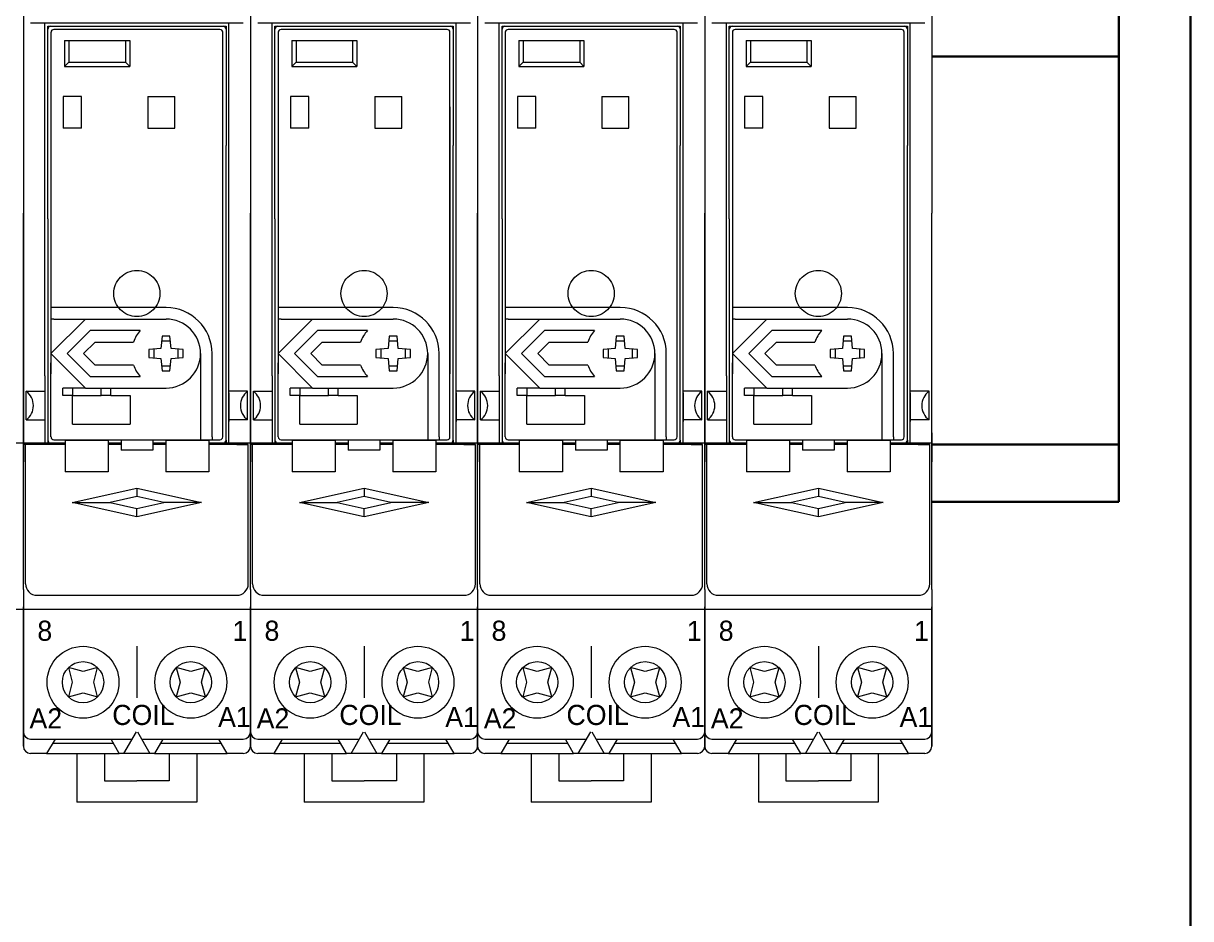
# Model space of a CAD drawing. Header units: millimetres. Extents: x -6000 to 26000, y -6000 to 26000.
# Drawn here: x 144.04 to 155.34, y -4575.62 to -4566.96 of the extents above; entities that cross this region are included whole.
import ezdxf

# ---------------------------------------------------------------- set-up
doc = ezdxf.new("R2010")
doc.units = ezdxf.units.MM
doc.header["$MEASUREMENT"] = 0
doc.linetypes.add('HIDDEN2', pattern=[2.38125, 1.5875, -0.79375])
for name, color, linetype, lineweight in [('Чертеж и Рисунок_Ном._пера__1', 7, 'Continuous', 15), ('Чертеж и Рисунок_Ном._пера__21', 7, 'Continuous', 30), ('Чертеж и Рисунок_Ном._пера__7', 7, 'Continuous', 15)]:
    doc.layers.add(name, color=color, linetype=linetype, lineweight=lineweight)
doc.styles.add('СГЕНЕРИР_СТИЛЬ_3', font='')
doc.styles.get('СГЕНЕРИР_СТИЛЬ_3').set_extended_font_data('Arial')

msp = doc.modelspace()

# ---------------------------------------------------------------- linework, layer by layer
at = {"layer": 'Чертеж и Рисунок_Ном._пера__21', "color": 7, "linetype": 'Continuous', "lineweight": 30}
for p, q in [((155.339, -4648.664), (155.339, -4502.689)), ((154.644, -4566.719), (154.644, -4571.587)), ((152.836, -4567.275), (154.644, -4567.275)), ((154.644, -4567.275), (154.644, -4571.031)), ((154.644, -4571.031), (152.836, -4571.031)), ((154.644, -4571.587), (152.836, -4571.587))]:
    msp.add_line(p, q, dxfattribs=at)
at = {"layer": 'Чертеж и Рисунок_Ном._пера__7', "color": 7, "linetype": 'Continuous', "lineweight": 15}
for p, q in [((144.045, -4562.706), (144.045, -4568.791)), ((144.045, -4562.706), (144.045, -4568.791)), ((146.242, -4562.706), (146.242, -4568.791)), ((146.242, -4562.706), (146.242, -4568.791)), ((148.44, -4562.706), (148.44, -4568.791)), ((148.44, -4562.706), (148.44, -4568.791)), ((150.638, -4562.706), (150.638, -4568.791)), ((150.638, -4562.706), (150.638, -4568.791)), ((152.836, -4562.706), (152.836, -4568.791)), ((146.173, -4566.955), (144.114, -4566.955)), ((144.253, -4570.366), (144.253, -4566.955)), ((144.281, -4567.011), (144.281, -4566.983)), ((144.281, -4566.983), (146.006, -4566.983)), ((145.978, -4566.983), (146.006, -4566.983)), ((146.006, -4566.983), (146.006, -4567.011)), ((146.006, -4566.983), (146.006, -4568.137)), ((146.034, -4571.031), (146.034, -4566.955)), ((148.371, -4566.955), (146.312, -4566.955)), ((146.451, -4570.366), (146.451, -4566.955)), ((146.479, -4567.011), (146.479, -4566.983)), ((146.479, -4566.983), (148.204, -4566.983)), ((148.176, -4566.983), (148.204, -4566.983)), ((148.204, -4566.983), (148.204, -4567.011)), ((148.204, -4566.983), (148.204, -4568.137)), ((148.231, -4571.031), (148.231, -4566.955)), ((150.568, -4566.955), (148.51, -4566.955)), ((148.649, -4570.366), (148.649, -4566.955)), ((148.677, -4567.011), (148.677, -4566.983)), ((148.677, -4566.983), (150.401, -4566.983)), ((150.374, -4566.983), (150.401, -4566.983)), ((150.401, -4566.983), (150.401, -4567.011)), ((150.401, -4566.983), (150.401, -4568.137)), ((150.429, -4571.031), (150.429, -4566.955)), ((152.766, -4566.955), (150.707, -4566.955)), ((150.847, -4570.366), (150.847, -4566.955)), ((150.874, -4567.011), (150.874, -4566.983)), ((150.874, -4566.983), (152.599, -4566.983)), ((152.571, -4566.983), (152.599, -4566.983)), ((152.599, -4566.983), (152.599, -4567.011)), ((152.599, -4566.983), (152.599, -4568.137)), ((152.627, -4571.031), (152.627, -4566.955)), ((144.281, -4567.692), (144.281, -4567.011)), ((144.312, -4567.042), (144.312, -4569.706)), ((145.947, -4567.014), (144.34, -4567.014)), ((145.975, -4570.958), (145.975, -4567.042)), ((146.479, -4567.692), (146.479, -4567.011)), ((146.51, -4567.042), (146.51, -4569.706)), ((148.145, -4567.014), (146.538, -4567.014)), ((148.172, -4570.958), (148.172, -4567.042)), ((148.677, -4567.692), (148.677, -4567.011)), ((148.708, -4567.042), (148.708, -4569.706)), ((150.342, -4567.014), (148.736, -4567.014)), ((150.37, -4570.958), (150.37, -4567.042)), ((150.874, -4567.692), (150.874, -4567.011)), ((150.906, -4567.042), (150.906, -4569.706)), ((152.54, -4567.014), (150.933, -4567.014)), ((152.568, -4570.958), (152.568, -4567.042)), ((144.444, -4567.122), (145.074, -4567.122)), ((144.444, -4567.122), (144.444, -4567.372)), ((144.486, -4567.122), (144.486, -4567.331)), ((145.032, -4567.122), (145.032, -4567.331)), ((145.074, -4567.122), (145.074, -4567.372)), ((146.642, -4567.122), (147.272, -4567.122)), ((146.642, -4567.122), (146.642, -4567.372)), ((146.684, -4567.122), (146.684, -4567.331)), ((147.23, -4567.122), (147.23, -4567.331)), ((147.272, -4567.122), (147.272, -4567.372)), ((148.84, -4567.122), (149.469, -4567.122)), ((148.84, -4567.122), (148.84, -4567.372)), ((148.882, -4567.122), (148.882, -4567.331)), ((149.428, -4567.122), (149.428, -4567.331)), ((149.469, -4567.122), (149.469, -4567.372)), ((151.038, -4567.122), (151.667, -4567.122)), ((151.038, -4567.122), (151.038, -4567.372)), ((151.08, -4567.122), (151.08, -4567.331)), ((151.625, -4567.122), (151.625, -4567.331)), ((151.667, -4567.122), (151.667, -4567.372)), ((144.444, -4567.372), (144.486, -4567.331)), ((144.444, -4567.372), (145.074, -4567.372)), ((144.486, -4567.331), (145.032, -4567.331)), ((145.074, -4567.372), (145.032, -4567.331)), ((146.642, -4567.372), (146.684, -4567.331)), ((146.642, -4567.372), (147.272, -4567.372)), ((146.684, -4567.331), (147.23, -4567.331)), ((147.272, -4567.372), (147.23, -4567.331)), ((148.84, -4567.372), (148.882, -4567.331)), ((148.84, -4567.372), (149.469, -4567.372)), ((148.882, -4567.331), (149.428, -4567.331)), ((149.469, -4567.372), (149.428, -4567.331)), ((151.038, -4567.372), (151.08, -4567.331)), ((151.038, -4567.372), (151.667, -4567.372)), ((151.08, -4567.331), (151.625, -4567.331)), ((151.667, -4567.372), (151.625, -4567.331)), ((144.608, -4567.664), (144.431, -4567.664)), ((144.431, -4567.664), (144.431, -4567.971)), ((144.608, -4567.971), (144.608, -4567.664)), ((145.248, -4567.664), (145.509, -4567.664)), ((145.248, -4567.664), (145.248, -4567.971)), ((145.509, -4567.971), (145.509, -4567.664)), ((146.806, -4567.664), (146.628, -4567.664)), ((146.628, -4567.664), (146.628, -4567.971)), ((146.806, -4567.971), (146.806, -4567.664)), ((147.446, -4567.664), (147.706, -4567.664)), ((147.446, -4567.664), (147.446, -4567.971)), ((147.706, -4567.971), (147.706, -4567.664)), ((149.003, -4567.664), (148.826, -4567.664)), ((148.826, -4567.664), (148.826, -4567.971)), ((149.003, -4567.971), (149.003, -4567.664)), ((149.643, -4567.664), (149.904, -4567.664)), ((149.643, -4567.664), (149.643, -4567.971)), ((149.904, -4567.971), (149.904, -4567.664)), ((151.201, -4567.664), (151.024, -4567.664)), ((151.024, -4567.664), (151.024, -4567.971)), ((151.201, -4567.971), (151.201, -4567.664)), ((151.841, -4567.664), (152.102, -4567.664)), ((151.841, -4567.664), (151.841, -4567.971)), ((152.102, -4567.971), (152.102, -4567.664)), ((144.281, -4568.137), (144.281, -4567.692)), ((144.312, -4567.762), (144.312, -4570.349)), ((145.975, -4570.349), (145.975, -4567.762)), ((146.479, -4568.137), (146.479, -4567.692)), ((146.51, -4567.762), (146.51, -4570.349)), ((148.173, -4570.349), (148.173, -4567.762)), ((148.677, -4568.137), (148.677, -4567.692)), ((148.708, -4567.762), (148.708, -4570.349)), ((150.37, -4570.349), (150.37, -4567.762)), ((150.874, -4568.137), (150.874, -4567.692)), ((150.905, -4567.762), (150.905, -4570.349)), ((152.568, -4570.349), (152.568, -4567.762)), ((144.608, -4567.971), (144.431, -4567.971)), ((145.248, -4567.971), (145.509, -4567.971)), ((146.806, -4567.971), (146.628, -4567.971)), ((147.446, -4567.971), (147.706, -4567.971)), ((149.003, -4567.971), (148.826, -4567.971)), ((149.643, -4567.971), (149.904, -4567.971)), ((151.201, -4567.971), (151.024, -4567.971)), ((151.841, -4567.971), (152.102, -4567.971)), ((144.281, -4568.847), (144.281, -4568.137)), ((146.006, -4570.989), (146.006, -4568.137)), ((146.479, -4568.847), (146.479, -4568.137)), ((148.204, -4570.989), (148.204, -4568.137)), ((148.677, -4568.847), (148.677, -4568.137)), ((150.401, -4570.989), (150.401, -4568.137)), ((150.874, -4568.847), (150.874, -4568.137)), ((152.599, -4570.989), (152.599, -4568.137)), ((144.045, -4572.436), (144.045, -4568.791)), ((144.045, -4568.791), (144.045, -4571.059)), ((146.242, -4572.436), (146.242, -4568.791)), ((146.242, -4568.791), (146.242, -4571.059)), ((148.44, -4572.436), (148.44, -4568.791)), ((148.44, -4568.791), (148.44, -4571.059)), ((150.638, -4572.436), (150.638, -4568.791)), ((150.638, -4568.791), (150.638, -4571.059)), ((152.836, -4572.436), (152.836, -4568.791)), ((144.281, -4568.847), (144.281, -4571.017)), ((146.479, -4568.847), (146.479, -4571.017)), ((148.677, -4568.847), (148.677, -4571.017)), ((150.874, -4568.847), (150.874, -4571.017)), ((144.34, -4569.706), (144.312, -4569.706)), ((144.312, -4569.706), (144.312, -4569.817)), ((145.425, -4569.706), (144.34, -4569.706)), ((146.538, -4569.706), (146.51, -4569.706)), ((146.51, -4569.706), (146.51, -4569.817)), ((147.623, -4569.706), (146.538, -4569.706)), ((148.736, -4569.706), (148.708, -4569.706)), ((148.708, -4569.706), (148.708, -4569.817)), ((149.821, -4569.706), (148.736, -4569.706)), ((150.933, -4569.706), (150.906, -4569.706)), ((150.906, -4569.706), (150.906, -4569.817)), ((152.018, -4569.706), (150.933, -4569.706)), ((144.34, -4569.817), (144.312, -4569.817)), ((144.312, -4569.817), (144.312, -4570.151)), ((144.312, -4570.151), (144.646, -4569.817)), ((144.34, -4569.817), (145.425, -4569.817)), ((146.538, -4569.817), (146.51, -4569.817)), ((146.51, -4569.817), (146.51, -4570.151)), ((146.51, -4570.151), (146.844, -4569.817)), ((146.538, -4569.817), (147.623, -4569.817)), ((148.736, -4569.817), (148.708, -4569.817)), ((148.708, -4569.817), (148.708, -4570.151)), ((148.708, -4570.151), (149.042, -4569.817)), ((148.736, -4569.817), (149.821, -4569.817)), ((150.933, -4569.817), (150.906, -4569.817)), ((150.906, -4569.817), (150.906, -4570.151)), ((150.906, -4570.151), (151.239, -4569.817)), ((150.933, -4569.817), (152.018, -4569.817)), ((144.692, -4569.928), (144.47, -4570.151)), ((145.176, -4569.928), (144.692, -4569.928)), ((145.387, -4569.984), (145.376, -4570.102)), ((145.468, -4570.032), (145.383, -4570.032)), ((145.463, -4569.984), (145.387, -4569.984)), ((145.474, -4570.102), (145.463, -4569.984)), ((146.89, -4569.928), (146.667, -4570.151)), ((147.374, -4569.928), (146.89, -4569.928)), ((147.585, -4569.984), (147.574, -4570.102)), ((147.665, -4570.032), (147.58, -4570.032)), ((147.661, -4569.984), (147.585, -4569.984)), ((147.671, -4570.102), (147.661, -4569.984)), ((149.088, -4569.928), (148.865, -4570.151)), ((149.572, -4569.928), (149.088, -4569.928)), ((149.782, -4569.984), (149.772, -4570.102)), ((149.863, -4570.032), (149.778, -4570.032)), ((149.859, -4569.984), (149.782, -4569.984)), ((149.869, -4570.102), (149.859, -4569.984)), ((151.286, -4569.928), (151.063, -4570.151)), ((151.77, -4569.928), (151.286, -4569.928)), ((151.98, -4569.984), (151.97, -4570.102)), ((152.061, -4570.032), (151.976, -4570.032)), ((152.057, -4569.984), (151.98, -4569.984)), ((152.067, -4570.102), (152.057, -4569.984)), ((144.627, -4570.151), (144.738, -4570.04)), ((144.738, -4570.04), (145.11, -4570.04)), ((145.376, -4570.102), (145.258, -4570.113)), ((145.258, -4570.113), (145.258, -4570.189)), ((145.307, -4570.108), (145.307, -4570.193)), ((145.592, -4570.113), (145.474, -4570.102)), ((145.544, -4570.193), (145.544, -4570.108)), ((145.592, -4570.189), (145.592, -4570.113)), ((146.825, -4570.151), (146.936, -4570.04)), ((146.936, -4570.04), (147.308, -4570.04)), ((147.574, -4570.102), (147.456, -4570.113)), ((147.456, -4570.113), (147.456, -4570.189)), ((147.504, -4570.108), (147.504, -4570.193)), ((147.79, -4570.113), (147.671, -4570.102)), ((147.741, -4570.193), (147.741, -4570.108)), ((147.79, -4570.189), (147.79, -4570.113)), ((149.023, -4570.151), (149.134, -4570.04)), ((149.134, -4570.04), (149.506, -4570.04)), ((149.772, -4570.102), (149.654, -4570.113)), ((149.654, -4570.113), (149.654, -4570.189)), ((149.702, -4570.108), (149.702, -4570.193)), ((149.988, -4570.113), (149.869, -4570.102)), ((149.939, -4570.193), (149.939, -4570.108)), ((149.988, -4570.189), (149.988, -4570.113)), ((151.22, -4570.151), (151.332, -4570.04)), ((151.332, -4570.04), (151.704, -4570.04)), ((151.97, -4570.102), (151.852, -4570.113)), ((151.852, -4570.113), (151.852, -4570.189)), ((151.9, -4570.108), (151.9, -4570.193)), ((152.185, -4570.113), (152.067, -4570.102)), ((152.137, -4570.193), (152.137, -4570.108)), ((152.185, -4570.189), (152.185, -4570.113)), ((144.312, -4570.151), (144.312, -4570.241)), ((144.312, -4570.151), (144.646, -4570.485)), ((144.312, -4570.958), (144.312, -4570.241)), ((144.47, -4570.151), (144.692, -4570.373)), ((144.738, -4570.262), (144.627, -4570.151)), ((145.11, -4570.262), (144.738, -4570.262)), ((145.258, -4570.189), (145.376, -4570.199)), ((145.376, -4570.199), (145.387, -4570.318)), ((145.463, -4570.318), (145.474, -4570.199)), ((145.474, -4570.199), (145.592, -4570.189)), ((145.759, -4570.151), (145.759, -4570.958)), ((145.87, -4570.958), (145.87, -4570.151)), ((146.51, -4570.151), (146.51, -4570.241)), ((146.51, -4570.151), (146.844, -4570.485)), ((146.51, -4570.958), (146.51, -4570.241)), ((146.667, -4570.151), (146.89, -4570.373)), ((146.936, -4570.262), (146.825, -4570.151)), ((147.308, -4570.262), (146.936, -4570.262)), ((147.456, -4570.189), (147.574, -4570.199)), ((147.574, -4570.199), (147.585, -4570.318)), ((147.661, -4570.318), (147.671, -4570.199)), ((147.671, -4570.199), (147.79, -4570.189)), ((147.957, -4570.151), (147.957, -4570.958)), ((148.068, -4570.958), (148.068, -4570.151)), ((148.708, -4570.151), (148.708, -4570.241)), ((148.708, -4570.151), (149.042, -4570.485)), ((148.708, -4570.958), (148.708, -4570.241)), ((148.865, -4570.151), (149.088, -4570.373)), ((149.134, -4570.262), (149.023, -4570.151)), ((149.506, -4570.262), (149.134, -4570.262)), ((149.654, -4570.189), (149.772, -4570.199)), ((149.772, -4570.199), (149.782, -4570.318)), ((149.859, -4570.318), (149.869, -4570.199)), ((149.869, -4570.199), (149.988, -4570.189)), ((150.154, -4570.151), (150.154, -4570.958)), ((150.266, -4570.958), (150.266, -4570.151)), ((150.906, -4570.151), (150.906, -4570.241)), ((150.906, -4570.151), (151.239, -4570.485)), ((150.906, -4570.958), (150.906, -4570.241)), ((151.063, -4570.151), (151.286, -4570.373)), ((151.332, -4570.262), (151.22, -4570.151)), ((151.704, -4570.262), (151.332, -4570.262)), ((151.852, -4570.189), (151.97, -4570.199)), ((151.97, -4570.199), (151.98, -4570.318)), ((152.057, -4570.318), (152.067, -4570.199)), ((152.067, -4570.199), (152.185, -4570.189)), ((152.352, -4570.151), (152.352, -4570.958)), ((152.464, -4570.958), (152.464, -4570.151)), ((144.253, -4570.366), (144.253, -4571.031)), ((144.692, -4570.373), (145.176, -4570.373)), ((145.383, -4570.269), (145.468, -4570.269)), ((145.387, -4570.318), (145.463, -4570.318)), ((146.451, -4570.366), (146.451, -4571.031)), ((146.89, -4570.373), (147.374, -4570.373)), ((147.58, -4570.269), (147.665, -4570.269)), ((147.585, -4570.318), (147.661, -4570.318)), ((148.649, -4570.366), (148.649, -4571.031)), ((149.088, -4570.373), (149.572, -4570.373)), ((149.778, -4570.269), (149.863, -4570.269)), ((149.782, -4570.318), (149.859, -4570.318)), ((150.847, -4570.366), (150.847, -4571.031)), ((151.286, -4570.373), (151.77, -4570.373)), ((151.976, -4570.269), (152.061, -4570.269)), ((151.98, -4570.318), (152.057, -4570.318)), ((144.521, -4570.485), (144.428, -4570.485)), ((144.428, -4570.558), (144.428, -4570.485)), ((144.521, -4570.485), (144.521, -4570.558)), ((144.646, -4570.485), (144.521, -4570.485)), ((144.646, -4570.485), (145.425, -4570.485)), ((144.799, -4570.558), (144.799, -4570.485)), ((144.892, -4570.558), (144.892, -4570.485)), ((146.719, -4570.485), (146.626, -4570.485)), ((146.626, -4570.558), (146.626, -4570.485)), ((146.719, -4570.485), (146.719, -4570.558)), ((146.844, -4570.485), (146.719, -4570.485)), ((146.844, -4570.485), (147.623, -4570.485)), ((146.997, -4570.558), (146.997, -4570.485)), ((147.09, -4570.558), (147.09, -4570.485)), ((148.917, -4570.485), (148.823, -4570.485)), ((148.823, -4570.558), (148.823, -4570.485)), ((148.917, -4570.485), (148.917, -4570.558)), ((149.042, -4570.485), (148.917, -4570.485)), ((149.042, -4570.485), (149.821, -4570.485)), ((149.195, -4570.558), (149.195, -4570.485)), ((149.288, -4570.558), (149.288, -4570.485)), ((151.114, -4570.485), (151.021, -4570.485)), ((151.021, -4570.558), (151.021, -4570.485)), ((151.114, -4570.485), (151.114, -4570.558)), ((151.239, -4570.485), (151.114, -4570.485)), ((151.239, -4570.485), (152.018, -4570.485)), ((151.392, -4570.558), (151.392, -4570.485)), ((151.486, -4570.558), (151.486, -4570.485)), ((144.072, -4570.794), (144.072, -4570.516)), ((144.072, -4570.516), (144.253, -4570.516)), ((144.521, -4570.558), (144.428, -4570.558)), ((144.521, -4570.558), (144.799, -4570.558)), ((144.521, -4570.836), (144.521, -4570.558)), ((144.892, -4570.558), (144.799, -4570.558)), ((144.892, -4570.558), (145, -4570.558)), ((145, -4570.558), (145.077, -4570.558)), ((145.077, -4570.558), (145.077, -4570.836)), ((146.214, -4570.516), (146.034, -4570.516)), ((146.034, -4570.53), (146.034, -4570.808)), ((146.214, -4570.794), (146.214, -4570.516)), ((146.27, -4570.794), (146.27, -4570.516)), ((146.27, -4570.516), (146.451, -4570.516)), ((146.719, -4570.558), (146.626, -4570.558)), ((146.719, -4570.558), (146.997, -4570.558)), ((146.719, -4570.836), (146.719, -4570.558)), ((147.09, -4570.558), (146.997, -4570.558)), ((147.09, -4570.558), (147.198, -4570.558)), ((147.198, -4570.558), (147.275, -4570.558)), ((147.275, -4570.558), (147.275, -4570.836)), ((148.412, -4570.516), (148.231, -4570.516)), ((148.231, -4570.53), (148.231, -4570.808)), ((148.412, -4570.794), (148.412, -4570.516)), ((148.468, -4570.794), (148.468, -4570.516)), ((148.468, -4570.516), (148.649, -4570.516)), ((148.917, -4570.558), (148.823, -4570.558)), ((148.917, -4570.558), (149.195, -4570.558)), ((148.917, -4570.836), (148.917, -4570.558)), ((149.288, -4570.558), (149.195, -4570.558)), ((149.288, -4570.558), (149.396, -4570.558)), ((149.396, -4570.558), (149.473, -4570.558)), ((149.473, -4570.558), (149.473, -4570.836)), ((150.61, -4570.516), (150.429, -4570.516)), ((150.429, -4570.53), (150.429, -4570.808)), ((150.61, -4570.794), (150.61, -4570.516)), ((150.666, -4570.794), (150.666, -4570.516)), ((150.666, -4570.516), (150.847, -4570.516)), ((151.114, -4570.558), (151.021, -4570.558)), ((151.114, -4570.558), (151.392, -4570.558)), ((151.114, -4570.836), (151.114, -4570.558)), ((151.486, -4570.558), (151.392, -4570.558)), ((151.486, -4570.558), (151.593, -4570.558)), ((151.593, -4570.558), (151.671, -4570.558)), ((151.671, -4570.558), (151.671, -4570.836)), ((152.808, -4570.516), (152.627, -4570.516)), ((152.627, -4570.53), (152.627, -4570.808)), ((152.808, -4570.794), (152.808, -4570.516)), ((144.072, -4570.794), (144.253, -4570.794)), ((146.214, -4570.794), (146.034, -4570.794)), ((146.27, -4570.794), (146.451, -4570.794)), ((148.412, -4570.794), (148.231, -4570.794)), ((148.468, -4570.794), (148.649, -4570.794)), ((150.61, -4570.794), (150.429, -4570.794)), ((150.666, -4570.794), (150.847, -4570.794)), ((152.808, -4570.794), (152.627, -4570.794)), ((144.045, -4570.919), (144.045, -4571.059)), ((144.521, -4570.836), (145.075, -4570.836)), ((145.075, -4570.836), (145.077, -4570.836)), ((146.242, -4570.919), (146.242, -4571.059)), ((146.719, -4570.836), (147.272, -4570.836)), ((147.272, -4570.836), (147.275, -4570.836)), ((148.44, -4570.919), (148.44, -4571.059)), ((148.917, -4570.836), (149.47, -4570.836)), ((149.47, -4570.836), (149.473, -4570.836)), ((150.638, -4570.919), (150.638, -4571.059)), ((151.114, -4570.836), (151.668, -4570.836)), ((151.668, -4570.836), (151.671, -4570.836)), ((152.836, -4570.919), (152.836, -4571.059)), ((144.045, -4571.017), (143.641, -4571.017)), ((144.448, -4571.017), (144.045, -4571.017)), ((144.448, -4571.031), (144.045, -4571.031)), ((144.177, -4571.031), (144.065, -4571.031)), ((144.065, -4571.587), (144.065, -4571.031)), ((144.448, -4571.031), (144.177, -4571.031)), ((144.448, -4571.017), (144.281, -4571.017)), ((144.34, -4570.985), (145.115, -4570.985)), ((144.448, -4570.994), (144.448, -4571.295)), ((144.865, -4570.994), (144.448, -4570.994)), ((144.865, -4570.994), (144.865, -4571.295)), ((144.99, -4571.017), (144.865, -4571.017)), ((144.99, -4571.031), (144.865, -4571.031)), ((144.99, -4571.031), (144.865, -4571.031)), ((144.99, -4570.989), (144.99, -4571.086)), ((145.296, -4570.989), (144.99, -4570.989)), ((145.115, -4570.985), (145.759, -4570.985)), ((145.296, -4570.989), (145.296, -4571.086)), ((145.422, -4571.017), (145.296, -4571.017)), ((145.422, -4571.017), (145.296, -4571.017)), ((145.422, -4571.031), (145.296, -4571.031)), ((145.422, -4571.031), (145.296, -4571.031)), ((145.839, -4570.994), (145.422, -4570.994)), ((145.422, -4570.994), (145.422, -4571.295)), ((145.759, -4570.958), (145.759, -4570.985)), ((145.759, -4570.985), (145.87, -4570.985)), ((145.839, -4570.994), (145.839, -4571.295)), ((146.006, -4571.017), (145.839, -4571.017)), ((146.242, -4571.017), (145.839, -4571.017)), ((146.221, -4571.031), (145.839, -4571.031)), ((146.11, -4571.031), (145.839, -4571.031)), ((145.87, -4570.958), (145.87, -4570.985)), ((145.87, -4570.985), (145.947, -4570.985)), ((146.006, -4570.989), (146.006, -4571.017)), ((146.11, -4571.031), (146.221, -4571.031)), ((146.221, -4571.587), (146.221, -4571.031)), ((146.646, -4571.017), (146.242, -4571.017)), ((146.646, -4571.031), (146.242, -4571.031)), ((146.374, -4571.031), (146.263, -4571.031)), ((146.263, -4571.587), (146.263, -4571.031)), ((146.646, -4571.031), (146.374, -4571.031)), ((146.646, -4571.017), (146.479, -4571.017)), ((146.538, -4570.985), (147.312, -4570.985)), ((146.646, -4570.994), (146.646, -4571.295)), ((147.063, -4570.994), (146.646, -4570.994)), ((147.063, -4570.994), (147.063, -4571.295)), ((147.188, -4571.017), (147.063, -4571.017)), ((147.188, -4571.031), (147.063, -4571.031)), ((147.188, -4571.031), (147.063, -4571.031)), ((147.188, -4570.989), (147.188, -4571.086)), ((147.494, -4570.989), (147.188, -4570.989)), ((147.312, -4570.985), (147.957, -4570.985)), ((147.494, -4570.989), (147.494, -4571.086)), ((147.619, -4571.017), (147.494, -4571.017)), ((147.619, -4571.017), (147.494, -4571.017)), ((147.619, -4571.031), (147.494, -4571.031)), ((147.619, -4571.031), (147.494, -4571.031)), ((148.037, -4570.994), (147.619, -4570.994)), ((147.619, -4570.994), (147.619, -4571.295)), ((147.957, -4570.958), (147.957, -4570.985)), ((147.957, -4570.985), (148.068, -4570.985)), ((148.037, -4570.994), (148.037, -4571.295)), ((148.204, -4571.017), (148.037, -4571.017)), ((148.44, -4571.017), (148.037, -4571.017)), ((148.419, -4571.031), (148.037, -4571.031)), ((148.308, -4571.031), (148.037, -4571.031)), ((148.068, -4570.958), (148.068, -4570.985)), ((148.068, -4570.985), (148.145, -4570.985)), ((148.204, -4570.989), (148.204, -4571.017)), ((148.308, -4571.031), (148.419, -4571.031)), ((148.419, -4571.587), (148.419, -4571.031)), ((148.843, -4571.017), (148.44, -4571.017)), ((148.843, -4571.031), (148.44, -4571.031)), ((148.572, -4571.031), (148.461, -4571.031)), ((148.461, -4571.587), (148.461, -4571.031)), ((148.843, -4571.031), (148.572, -4571.031)), ((148.843, -4571.017), (148.677, -4571.017)), ((148.736, -4570.985), (149.51, -4570.985)), ((148.843, -4570.994), (148.843, -4571.295)), ((149.261, -4570.994), (148.843, -4570.994)), ((149.261, -4570.994), (149.261, -4571.295)), ((149.386, -4571.017), (149.261, -4571.017)), ((149.386, -4571.031), (149.261, -4571.031)), ((149.386, -4571.031), (149.261, -4571.031)), ((149.386, -4570.989), (149.386, -4571.086)), ((149.692, -4570.989), (149.386, -4570.989)), ((149.51, -4570.985), (150.154, -4570.985)), ((149.692, -4570.989), (149.692, -4571.086)), ((149.817, -4571.017), (149.692, -4571.017)), ((149.817, -4571.017), (149.692, -4571.017)), ((149.817, -4571.031), (149.692, -4571.031)), ((149.817, -4571.031), (149.692, -4571.031)), ((150.234, -4570.994), (149.817, -4570.994)), ((149.817, -4570.994), (149.817, -4571.295)), ((150.154, -4570.958), (150.154, -4570.985)), ((150.154, -4570.985), (150.266, -4570.985)), ((150.234, -4570.994), (150.234, -4571.295)), ((150.401, -4571.017), (150.234, -4571.017)), ((150.638, -4571.017), (150.234, -4571.017)), ((150.617, -4571.031), (150.234, -4571.031)), ((150.506, -4571.031), (150.234, -4571.031)), ((150.266, -4570.958), (150.266, -4570.985)), ((150.266, -4570.985), (150.342, -4570.985)), ((150.401, -4570.989), (150.401, -4571.017)), ((150.506, -4571.031), (150.617, -4571.031)), ((150.617, -4571.587), (150.617, -4571.031)), ((151.041, -4571.017), (150.638, -4571.017)), ((151.041, -4571.031), (150.638, -4571.031)), ((150.77, -4571.031), (150.659, -4571.031)), ((150.659, -4571.587), (150.659, -4571.031)), ((151.041, -4571.031), (150.77, -4571.031)), ((151.041, -4571.017), (150.874, -4571.017)), ((150.933, -4570.985), (151.708, -4570.985)), ((151.041, -4570.994), (151.041, -4571.295)), ((151.459, -4570.994), (151.041, -4570.994)), ((151.459, -4570.994), (151.459, -4571.295)), ((151.584, -4571.017), (151.459, -4571.017)), ((151.584, -4571.031), (151.459, -4571.031)), ((151.584, -4571.031), (151.459, -4571.031)), ((151.584, -4570.989), (151.584, -4571.086)), ((151.89, -4570.989), (151.584, -4570.989)), ((151.708, -4570.985), (152.352, -4570.985)), ((151.89, -4570.989), (151.89, -4571.086)), ((152.015, -4571.017), (151.89, -4571.017)), ((152.015, -4571.017), (151.89, -4571.017)), ((152.015, -4571.031), (151.89, -4571.031)), ((152.015, -4571.031), (151.89, -4571.031)), ((152.432, -4570.994), (152.015, -4570.994)), ((152.015, -4570.994), (152.015, -4571.295)), ((152.352, -4570.958), (152.352, -4570.985)), ((152.352, -4570.985), (152.464, -4570.985)), ((152.432, -4570.994), (152.432, -4571.295)), ((152.599, -4571.017), (152.432, -4571.017)), ((152.836, -4571.017), (152.432, -4571.017)), ((152.815, -4571.031), (152.432, -4571.031)), ((152.704, -4571.031), (152.432, -4571.031)), ((152.464, -4570.958), (152.464, -4570.985)), ((152.464, -4570.985), (152.54, -4570.985)), ((152.599, -4570.989), (152.599, -4571.017)), ((152.704, -4571.031), (152.815, -4571.031)), ((152.815, -4571.587), (152.815, -4571.031)), ((144.045, -4571.059), (144.045, -4571.198)), ((144.045, -4571.059), (144.045, -4571.198)), ((144.045, -4572.436), (144.045, -4571.114)), ((145.296, -4571.086), (144.99, -4571.086)), ((146.242, -4571.059), (146.242, -4571.198)), ((146.242, -4571.059), (146.242, -4571.198)), ((146.242, -4572.436), (146.242, -4571.114)), ((147.494, -4571.086), (147.188, -4571.086)), ((148.44, -4571.059), (148.44, -4571.198)), ((148.44, -4571.059), (148.44, -4571.198)), ((148.44, -4572.436), (148.44, -4571.114)), ((149.692, -4571.086), (149.386, -4571.086)), ((150.638, -4571.059), (150.638, -4571.198)), ((150.638, -4571.059), (150.638, -4571.198)), ((150.638, -4572.436), (150.638, -4571.114)), ((151.89, -4571.086), (151.584, -4571.086)), ((152.836, -4571.059), (152.836, -4571.198)), ((144.865, -4571.295), (144.448, -4571.295)), ((145.839, -4571.295), (145.422, -4571.295)), ((147.063, -4571.295), (146.646, -4571.295)), ((148.037, -4571.295), (147.619, -4571.295)), ((149.261, -4571.295), (148.843, -4571.295)), ((150.234, -4571.295), (149.817, -4571.295)), ((151.459, -4571.295), (151.041, -4571.295)), ((152.432, -4571.295), (152.015, -4571.295)), ((144.517, -4571.594), (145.143, -4571.455)), ((145.143, -4571.455), (145.769, -4571.594)), ((145.143, -4571.455), (145.143, -4571.536)), ((146.715, -4571.594), (147.341, -4571.455)), ((147.341, -4571.455), (147.967, -4571.594)), ((147.341, -4571.455), (147.341, -4571.536)), ((148.913, -4571.594), (149.539, -4571.455)), ((149.539, -4571.455), (150.165, -4571.594)), ((149.539, -4571.455), (149.539, -4571.536)), ((151.111, -4571.594), (151.737, -4571.455)), ((151.737, -4571.455), (152.363, -4571.594)), ((151.737, -4571.455), (151.737, -4571.536)), ((144.065, -4572.38), (144.065, -4571.587)), ((145.143, -4571.733), (144.517, -4571.594)), ((144.517, -4571.594), (144.884, -4571.594)), ((145.143, -4571.536), (144.884, -4571.594)), ((144.884, -4571.594), (145.143, -4571.652)), ((145.403, -4571.594), (145.143, -4571.536)), ((145.769, -4571.594), (145.143, -4571.733)), ((145.143, -4571.652), (145.403, -4571.594)), ((145.769, -4571.594), (145.403, -4571.594)), ((146.221, -4572.38), (146.221, -4571.587)), ((146.263, -4572.38), (146.263, -4571.587)), ((147.341, -4571.733), (146.715, -4571.594)), ((146.715, -4571.594), (147.082, -4571.594)), ((147.341, -4571.536), (147.082, -4571.594)), ((147.082, -4571.594), (147.341, -4571.652)), ((147.601, -4571.594), (147.341, -4571.536)), ((147.967, -4571.594), (147.341, -4571.733)), ((147.341, -4571.652), (147.601, -4571.594)), ((147.967, -4571.594), (147.601, -4571.594)), ((148.419, -4572.38), (148.419, -4571.587)), ((148.461, -4572.38), (148.461, -4571.587)), ((149.539, -4571.733), (148.913, -4571.594)), ((148.913, -4571.594), (149.279, -4571.594)), ((149.539, -4571.536), (149.279, -4571.594)), ((149.279, -4571.594), (149.539, -4571.652)), ((149.799, -4571.594), (149.539, -4571.536)), ((150.165, -4571.594), (149.539, -4571.733)), ((149.539, -4571.652), (149.799, -4571.594)), ((150.165, -4571.594), (149.799, -4571.594)), ((150.617, -4572.38), (150.617, -4571.587)), ((150.659, -4572.38), (150.659, -4571.587)), ((151.737, -4571.733), (151.111, -4571.594)), ((151.111, -4571.594), (151.477, -4571.594)), ((151.737, -4571.536), (151.477, -4571.594)), ((151.477, -4571.594), (151.737, -4571.652)), ((151.996, -4571.594), (151.737, -4571.536)), ((152.363, -4571.594), (151.737, -4571.733)), ((151.737, -4571.652), (151.996, -4571.594)), ((152.363, -4571.594), (151.996, -4571.594)), ((152.815, -4572.38), (152.815, -4571.587)), ((145.143, -4571.733), (145.143, -4571.652)), ((147.341, -4571.733), (147.341, -4571.652)), ((149.539, -4571.733), (149.539, -4571.652)), ((151.737, -4571.733), (151.737, -4571.652)), ((144.045, -4572.436), (144.045, -4573.952)), ((144.045, -4572.436), (144.045, -4573.952)), ((144.177, -4572.491), (146.11, -4572.491)), ((146.242, -4572.436), (146.242, -4573.952)), ((146.242, -4572.436), (146.242, -4573.952)), ((146.374, -4572.491), (148.308, -4572.491)), ((148.44, -4572.436), (148.44, -4573.952)), ((148.44, -4572.436), (148.44, -4573.952)), ((148.572, -4572.491), (150.506, -4572.491)), ((150.638, -4572.436), (150.638, -4573.952)), ((150.638, -4572.436), (150.638, -4573.952)), ((150.77, -4572.491), (152.704, -4572.491)), ((152.836, -4572.436), (152.836, -4573.952)), ((144.045, -4572.63), (141.847, -4572.63)), ((144.045, -4572.63), (141.847, -4572.63)), ((144.045, -4572.685), (144.045, -4572.603)), ((144.045, -4572.603), (144.045, -4572.685)), ((146.242, -4572.63), (144.045, -4572.63)), ((146.242, -4572.63), (144.045, -4572.63)), ((146.242, -4572.685), (146.242, -4572.603)), ((146.242, -4572.603), (146.242, -4572.685)), ((148.44, -4572.63), (146.242, -4572.63)), ((148.44, -4572.63), (146.242, -4572.63)), ((148.44, -4572.685), (148.44, -4572.603)), ((148.44, -4572.603), (148.44, -4572.685)), ((150.638, -4572.63), (148.44, -4572.63)), ((150.638, -4572.63), (148.44, -4572.63)), ((150.638, -4572.685), (150.638, -4572.603)), ((150.638, -4572.603), (150.638, -4572.685)), ((152.836, -4572.63), (150.638, -4572.63)), ((152.836, -4572.63), (150.638, -4572.63)), ((152.836, -4572.685), (152.836, -4572.603)), ((144.045, -4573.813), (144.045, -4572.685)), ((144.045, -4572.685), (144.045, -4573.813)), ((146.242, -4573.813), (146.242, -4572.685)), ((146.242, -4572.685), (146.242, -4573.813)), ((148.44, -4573.813), (148.44, -4572.685)), ((148.44, -4572.685), (148.44, -4573.813)), ((150.638, -4573.813), (150.638, -4572.685)), ((150.638, -4572.685), (150.638, -4573.813)), ((152.836, -4573.813), (152.836, -4572.685)), ((145.143, -4572.983), (145.143, -4573.482)), ((147.341, -4572.983), (147.341, -4573.482)), ((149.539, -4572.983), (149.539, -4573.482)), ((151.737, -4572.983), (151.737, -4573.482)), ((144.48, -4573.191), (144.518, -4573.333)), ((144.622, -4573.229), (144.48, -4573.191)), ((144.763, -4573.191), (144.622, -4573.229)), ((144.725, -4573.333), (144.763, -4573.191)), ((145.665, -4573.229), (145.523, -4573.191)), ((145.523, -4573.191), (145.561, -4573.333)), ((145.807, -4573.191), (145.665, -4573.229)), ((145.769, -4573.333), (145.807, -4573.191)), ((146.678, -4573.191), (146.716, -4573.333)), ((146.82, -4573.229), (146.678, -4573.191)), ((146.961, -4573.191), (146.82, -4573.229)), ((146.923, -4573.333), (146.961, -4573.191)), ((147.863, -4573.229), (147.721, -4573.191)), ((147.721, -4573.191), (147.759, -4573.333)), ((148.004, -4573.191), (147.863, -4573.229)), ((147.967, -4573.333), (148.004, -4573.191)), ((148.876, -4573.191), (148.914, -4573.333)), ((149.017, -4573.229), (148.876, -4573.191)), ((149.159, -4573.191), (149.017, -4573.229)), ((149.121, -4573.333), (149.159, -4573.191)), ((150.061, -4573.229), (149.919, -4573.191)), ((149.919, -4573.191), (149.957, -4573.333)), ((150.202, -4573.191), (150.061, -4573.229)), ((150.164, -4573.333), (150.202, -4573.191)), ((151.073, -4573.191), (151.111, -4573.333)), ((151.215, -4573.229), (151.073, -4573.191)), ((151.357, -4573.191), (151.215, -4573.229)), ((151.319, -4573.333), (151.357, -4573.191)), ((152.258, -4573.229), (152.117, -4573.191)), ((152.117, -4573.191), (152.155, -4573.333)), ((152.4, -4573.191), (152.258, -4573.229)), ((152.362, -4573.333), (152.4, -4573.191)), ((144.518, -4573.333), (144.48, -4573.474)), ((144.763, -4573.474), (144.725, -4573.333)), ((145.561, -4573.333), (145.523, -4573.474)), ((145.807, -4573.474), (145.769, -4573.333)), ((146.716, -4573.333), (146.678, -4573.474)), ((146.961, -4573.474), (146.923, -4573.333)), ((147.759, -4573.333), (147.721, -4573.474)), ((148.004, -4573.474), (147.967, -4573.333)), ((148.914, -4573.333), (148.876, -4573.474)), ((149.159, -4573.474), (149.121, -4573.333)), ((149.957, -4573.333), (149.919, -4573.474)), ((150.202, -4573.474), (150.164, -4573.333)), ((151.111, -4573.333), (151.073, -4573.474)), ((151.357, -4573.474), (151.319, -4573.333)), ((152.155, -4573.333), (152.117, -4573.474)), ((152.4, -4573.474), (152.362, -4573.333)), ((144.48, -4573.474), (144.622, -4573.436)), ((144.622, -4573.436), (144.763, -4573.474)), ((145.523, -4573.474), (145.665, -4573.436)), ((145.665, -4573.436), (145.807, -4573.474)), ((146.678, -4573.474), (146.82, -4573.436)), ((146.82, -4573.436), (146.961, -4573.474)), ((147.721, -4573.474), (147.863, -4573.436)), ((147.863, -4573.436), (148.004, -4573.474)), ((148.876, -4573.474), (149.017, -4573.436)), ((149.017, -4573.436), (149.159, -4573.474)), ((149.919, -4573.474), (150.061, -4573.436)), ((150.061, -4573.436), (150.202, -4573.474)), ((151.073, -4573.474), (151.215, -4573.436)), ((151.215, -4573.436), (151.357, -4573.474)), ((152.117, -4573.474), (152.258, -4573.436)), ((152.258, -4573.436), (152.4, -4573.474)), ((144.045, -4573.952), (144.045, -4573.813)), ((144.045, -4573.813), (144.045, -4573.952)), ((145.018, -4574.021), (145.139, -4573.813)), ((145.148, -4573.813), (145.269, -4574.021)), ((146.242, -4573.952), (146.242, -4573.813)), ((146.242, -4573.813), (146.242, -4573.952)), ((147.216, -4574.021), (147.336, -4573.813)), ((147.346, -4573.813), (147.466, -4574.021)), ((148.44, -4573.952), (148.44, -4573.813)), ((148.44, -4573.813), (148.44, -4573.952)), ((149.414, -4574.021), (149.534, -4573.813)), ((149.544, -4573.813), (149.664, -4574.021)), ((150.638, -4573.952), (150.638, -4573.813)), ((150.638, -4573.813), (150.638, -4573.952)), ((151.612, -4574.021), (151.732, -4573.813)), ((151.741, -4573.813), (151.862, -4574.021)), ((152.836, -4573.952), (152.836, -4573.813)), ((144.114, -4573.882), (145.099, -4573.882)), ((144.351, -4573.882), (144.27, -4574.021)), ((144.917, -4573.924), (144.326, -4573.924)), ((144.973, -4574.021), (144.893, -4573.882)), ((145.188, -4573.882), (146.173, -4573.882)), ((145.394, -4573.882), (145.313, -4574.021)), ((145.96, -4573.924), (145.37, -4573.924)), ((146.017, -4574.021), (145.936, -4573.882)), ((146.312, -4573.882), (147.296, -4573.882)), ((146.548, -4573.882), (146.468, -4574.021)), ((147.115, -4573.924), (146.524, -4573.924)), ((147.171, -4574.021), (147.091, -4573.882)), ((147.386, -4573.882), (148.371, -4573.882)), ((147.592, -4573.882), (147.511, -4574.021)), ((148.158, -4573.924), (147.567, -4573.924)), ((148.214, -4574.021), (148.134, -4573.882)), ((148.51, -4573.882), (149.494, -4573.882)), ((148.746, -4573.882), (148.666, -4574.021)), ((149.313, -4573.924), (148.722, -4573.924)), ((149.369, -4574.021), (149.289, -4573.882)), ((149.584, -4573.882), (150.568, -4573.882)), ((149.789, -4573.882), (149.709, -4574.021)), ((150.356, -4573.924), (149.765, -4573.924)), ((150.412, -4574.021), (150.332, -4573.882)), ((150.707, -4573.882), (151.692, -4573.882)), ((150.944, -4573.882), (150.864, -4574.021)), ((151.51, -4573.924), (150.92, -4573.924)), ((151.567, -4574.021), (151.486, -4573.882)), ((151.782, -4573.882), (152.766, -4573.882)), ((151.987, -4573.882), (151.907, -4574.021)), ((152.554, -4573.924), (151.963, -4573.924)), ((152.61, -4574.021), (152.53, -4573.882)), ((144.27, -4574.021), (144.114, -4574.021)), ((144.27, -4574.021), (144.973, -4574.021)), ((144.563, -4574.021), (144.563, -4574.494)), ((144.83, -4574.021), (144.83, -4574.286)), ((145.018, -4574.021), (144.973, -4574.021)), ((145.269, -4574.021), (145.018, -4574.021)), ((145.313, -4574.021), (145.269, -4574.021)), ((145.313, -4574.021), (146.017, -4574.021)), ((145.456, -4574.021), (145.456, -4574.286)), ((145.723, -4574.021), (145.723, -4574.494)), ((146.173, -4574.021), (146.017, -4574.021)), ((146.468, -4574.021), (146.312, -4574.021)), ((146.468, -4574.021), (147.171, -4574.021)), ((146.761, -4574.021), (146.761, -4574.494)), ((147.028, -4574.021), (147.028, -4574.286)), ((147.216, -4574.021), (147.171, -4574.021)), ((147.466, -4574.021), (147.216, -4574.021)), ((147.511, -4574.021), (147.466, -4574.021)), ((147.511, -4574.021), (148.214, -4574.021)), ((147.654, -4574.021), (147.654, -4574.286)), ((147.921, -4574.021), (147.921, -4574.494)), ((148.371, -4574.021), (148.214, -4574.021)), ((148.666, -4574.021), (148.51, -4574.021)), ((148.666, -4574.021), (149.369, -4574.021)), ((148.959, -4574.021), (148.959, -4574.494)), ((149.226, -4574.021), (149.226, -4574.286)), ((149.414, -4574.021), (149.369, -4574.021)), ((149.664, -4574.021), (149.414, -4574.021)), ((149.709, -4574.021), (149.664, -4574.021)), ((149.709, -4574.021), (150.412, -4574.021)), ((149.852, -4574.021), (149.852, -4574.286)), ((150.119, -4574.021), (150.119, -4574.494)), ((150.568, -4574.021), (150.412, -4574.021)), ((150.864, -4574.021), (150.707, -4574.021)), ((150.864, -4574.021), (151.567, -4574.021)), ((151.157, -4574.021), (151.157, -4574.494)), ((151.424, -4574.021), (151.424, -4574.286)), ((151.612, -4574.021), (151.567, -4574.021)), ((151.862, -4574.021), (151.612, -4574.021)), ((151.907, -4574.021), (151.862, -4574.021)), ((151.907, -4574.021), (152.61, -4574.021)), ((152.05, -4574.021), (152.05, -4574.286)), ((152.317, -4574.021), (152.317, -4574.494)), ((152.766, -4574.021), (152.61, -4574.021)), ((144.83, -4574.286), (145.143, -4574.286)), ((145.456, -4574.286), (145.143, -4574.286)), ((147.028, -4574.286), (147.341, -4574.286)), ((147.654, -4574.286), (147.341, -4574.286)), ((149.226, -4574.286), (149.539, -4574.286)), ((149.852, -4574.286), (149.539, -4574.286)), ((151.424, -4574.286), (151.737, -4574.286)), ((152.05, -4574.286), (151.737, -4574.286)), ((145.723, -4574.494), (144.563, -4574.494)), ((147.921, -4574.494), (146.761, -4574.494)), ((150.119, -4574.494), (148.959, -4574.494)), ((152.317, -4574.494), (151.157, -4574.494))]:
    msp.add_line(p, q, dxfattribs=at)
at = {"layer": 'Чертеж и Рисунок_Ном._пера__7', "color": 7, "linetype": 'HIDDEN2', "lineweight": 15}
for centre in [(145.143, -4569.57), (147.341, -4569.57), (149.539, -4569.57), (151.737, -4569.57)]:
    msp.add_circle(centre, 0.223, dxfattribs=at)
at = {"layer": 'Чертеж и Рисунок_Ном._пера__7', "color": 7, "linetype": 'Continuous', "lineweight": 15}
for centre, radius in [((144.622, -4573.333), 0.348), ((145.665, -4573.333), 0.348), ((146.82, -4573.333), 0.348), ((147.863, -4573.333), 0.348), ((149.017, -4573.333), 0.348), ((150.061, -4573.333), 0.348), ((151.215, -4573.333), 0.348), ((152.258, -4573.333), 0.348), ((144.622, -4573.333), 0.2), ((145.665, -4573.333), 0.2), ((146.82, -4573.333), 0.2), ((147.863, -4573.333), 0.2), ((149.017, -4573.333), 0.2), ((150.061, -4573.333), 0.2), ((151.215, -4573.333), 0.2), ((152.258, -4573.333), 0.2)]:
    msp.add_circle(centre, radius, dxfattribs=at)
for centre, radius, start, end in [((144.309, -4567.011), 0.0278, 89.9991, 180.0009), ((145.978, -4567.011), 0.0278, 359.9991, 90.0009), ((146.507, -4567.011), 0.0278, 89.9991, 180.0009), ((148.176, -4567.011), 0.0278, 359.9991, 90.0009), ((148.704, -4567.011), 0.0278, 89.9991, 180.0009), ((150.374, -4567.011), 0.0278, 359.9991, 90.0009), ((150.902, -4567.011), 0.0278, 89.9991, 180.0009), ((152.571, -4567.011), 0.0278, 359.9991, 90.0009), ((144.34, -4567.042), 0.0278, 90, 180), ((145.947, -4567.042), 0.0278, 0, 90), ((146.538, -4567.042), 0.0278, 90, 180), ((148.145, -4567.042), 0.0278, 0, 90), ((148.736, -4567.042), 0.0278, 90, 180), ((150.342, -4567.042), 0.0278, 0, 90), ((150.933, -4567.042), 0.0278, 90, 180), ((152.54, -4567.042), 0.0278, 0, 90), ((145.425, -4570.151), 0.445, 0, 90), ((147.623, -4570.151), 0.445, 0, 90), ((149.821, -4570.151), 0.445, 0, 90), ((152.018, -4570.151), 0.445, 0, 90), ((145.425, -4570.151), 0.334, 0, 90), ((147.623, -4570.151), 0.334, 0, 90), ((149.821, -4570.151), 0.334, 0, 90), ((152.018, -4570.151), 0.334, 0, 90), ((145.425, -4570.151), 0.334, 138.1897, 160.5288), ((147.623, -4570.151), 0.334, 138.1897, 160.5288), ((149.821, -4570.151), 0.334, 138.1897, 160.5288), ((152.018, -4570.151), 0.334, 138.1897, 160.5288), ((145.425, -4570.151), 0.334, 199.4712, 221.8103), ((145.425, -4570.151), 0.334, 270, 0), ((147.623, -4570.151), 0.334, 199.4712, 221.8103), ((147.623, -4570.151), 0.334, 270, 0), ((149.821, -4570.151), 0.334, 199.4712, 221.8103), ((149.821, -4570.151), 0.334, 270, 0), ((152.018, -4570.151), 0.334, 199.4712, 221.8103), ((152.018, -4570.151), 0.334, 270, 0), ((143.968, -4570.655), 0.174, 306.8699, 53.1301), ((146.319, -4570.655), 0.174, 126.8699, 233.1301), ((146.166, -4570.655), 0.174, 306.8699, 53.1301), ((148.517, -4570.655), 0.174, 126.8699, 233.1301), ((148.364, -4570.655), 0.174, 306.8699, 53.1301), ((150.714, -4570.655), 0.174, 126.8699, 233.1301), ((150.561, -4570.655), 0.174, 306.8699, 53.1301), ((152.912, -4570.655), 0.174, 126.8699, 233.1301), ((144.309, -4570.989), 0.0278, 179.9991, 270.0009), ((144.34, -4570.958), 0.0278, 180, 270), ((145.947, -4570.958), 0.0278, 270, 0), ((145.978, -4570.989), 0.0278, 269.9991, 0.0009), ((146.507, -4570.989), 0.0278, 179.9991, 270.0009), ((146.538, -4570.958), 0.0278, 180, 270), ((148.145, -4570.958), 0.0278, 270, 0), ((148.176, -4570.989), 0.0278, 269.9991, 0.0009), ((148.704, -4570.989), 0.0278, 179.9991, 270.0009), ((148.736, -4570.958), 0.0278, 180, 270), ((150.342, -4570.958), 0.0278, 270, 0), ((150.374, -4570.989), 0.0278, 269.9991, 0.0009), ((150.902, -4570.989), 0.0278, 179.9991, 270.0009), ((150.933, -4570.958), 0.0278, 180, 270), ((152.54, -4570.958), 0.0278, 270, 0), ((152.571, -4570.989), 0.0278, 269.9991, 0.0009), ((144.177, -4572.38), 0.111, 180, 270), ((146.11, -4572.38), 0.111, 270, 0), ((146.374, -4572.38), 0.111, 180, 270), ((148.308, -4572.38), 0.111, 270, 0), ((148.572, -4572.38), 0.111, 180, 270), ((150.506, -4572.38), 0.111, 270, 0), ((150.77, -4572.38), 0.111, 180, 270), ((152.704, -4572.38), 0.111, 270, 0), ((144.114, -4573.813), 0.0695, 180, 270), ((146.173, -4573.813), 0.0695, 270, 0), ((146.312, -4573.813), 0.0695, 180, 270), ((148.371, -4573.813), 0.0695, 270, 0), ((148.51, -4573.813), 0.0695, 180, 270), ((150.568, -4573.813), 0.0695, 270, 0), ((150.707, -4573.813), 0.0695, 180, 270), ((152.766, -4573.813), 0.0695, 270, 0), ((144.114, -4573.952), 0.0695, 180, 270), ((146.173, -4573.952), 0.0695, 270, 0), ((146.312, -4573.952), 0.0695, 180, 270), ((148.371, -4573.952), 0.0695, 270, 0), ((148.51, -4573.952), 0.0695, 180, 270), ((150.568, -4573.952), 0.0695, 270, 0), ((150.707, -4573.952), 0.0695, 180, 270), ((152.766, -4573.952), 0.0695, 270, 0)]:
    msp.add_arc(centre, radius, start, end, dxfattribs=at)

# ---------------------------------------------------------------- texts
at = {"layer": 'Чертеж и Рисунок_Ном._пера__1', "color": 7, "linetype": 'Continuous', "lineweight": 15, "char_height": 0.19474, "attachment_point": 7, "style": 'СГЕНЕРИР_СТИЛЬ_3'}
for s, insert in [('\\A1;{\\W0.950000x;\\pql;\\fArial|b0|i0|c204|p38;8}', (144.18, -4572.934)), ('\\A1;{\\W0.950000x;\\pql;\\fArial|b0|i0|c204|p38;1}', (146.069, -4572.933)), ('\\A1;{\\W0.950000x;\\pql;\\fArial|b0|i0|c204|p38;8}', (146.378, -4572.934)), ('\\A1;{\\W0.950000x;\\pql;\\fArial|b0|i0|c204|p38;1}', (148.267, -4572.933)), ('\\A1;{\\W0.950000x;\\pql;\\fArial|b0|i0|c204|p38;8}', (148.575, -4572.934)), ('\\A1;{\\W0.950000x;\\pql;\\fArial|b0|i0|c204|p38;1}', (150.465, -4572.933)), ('\\A1;{\\W0.950000x;\\pql;\\fArial|b0|i0|c204|p38;8}', (150.773, -4572.934)), ('\\A1;{\\W0.950000x;\\pql;\\fArial|b0|i0|c204|p38;1}', (152.663, -4572.933)), ('\\A1;{\\W0.950000x;\\pql;\\fArial|b0|i0|c204|p38;A2}', (144.104, -4573.78)), ('\\A1;{\\W0.950000x;\\pql;\\fArial|b0|i0|c204|p38;COIL}', (144.905, -4573.749)), ('\\A1;{\\W0.950000x;\\pql;\\fArial|b0|i0|c204|p38;A1}', (145.929, -4573.766)), ('\\A1;{\\W0.950000x;\\pql;\\fArial|b0|i0|c204|p38;A2}', (146.302, -4573.78)), ('\\A1;{\\W0.950000x;\\pql;\\fArial|b0|i0|c204|p38;COIL}', (147.102, -4573.749)), ('\\A1;{\\W0.950000x;\\pql;\\fArial|b0|i0|c204|p38;A1}', (148.127, -4573.766)), ('\\A1;{\\W0.950000x;\\pql;\\fArial|b0|i0|c204|p38;A2}', (148.5, -4573.78)), ('\\A1;{\\W0.950000x;\\pql;\\fArial|b0|i0|c204|p38;COIL}', (149.3, -4573.749)), ('\\A1;{\\W0.950000x;\\pql;\\fArial|b0|i0|c204|p38;A1}', (150.325, -4573.766)), ('\\A1;{\\W0.950000x;\\pql;\\fArial|b0|i0|c204|p38;A2}', (150.697, -4573.78)), ('\\A1;{\\W0.950000x;\\pql;\\fArial|b0|i0|c204|p38;COIL}', (151.498, -4573.749)), ('\\A1;{\\W0.950000x;\\pql;\\fArial|b0|i0|c204|p38;A1}', (152.523, -4573.766))]:
    msp.add_mtext(s, dxfattribs=dict(at, insert=insert))

doc.saveas('drawing.dxf')
